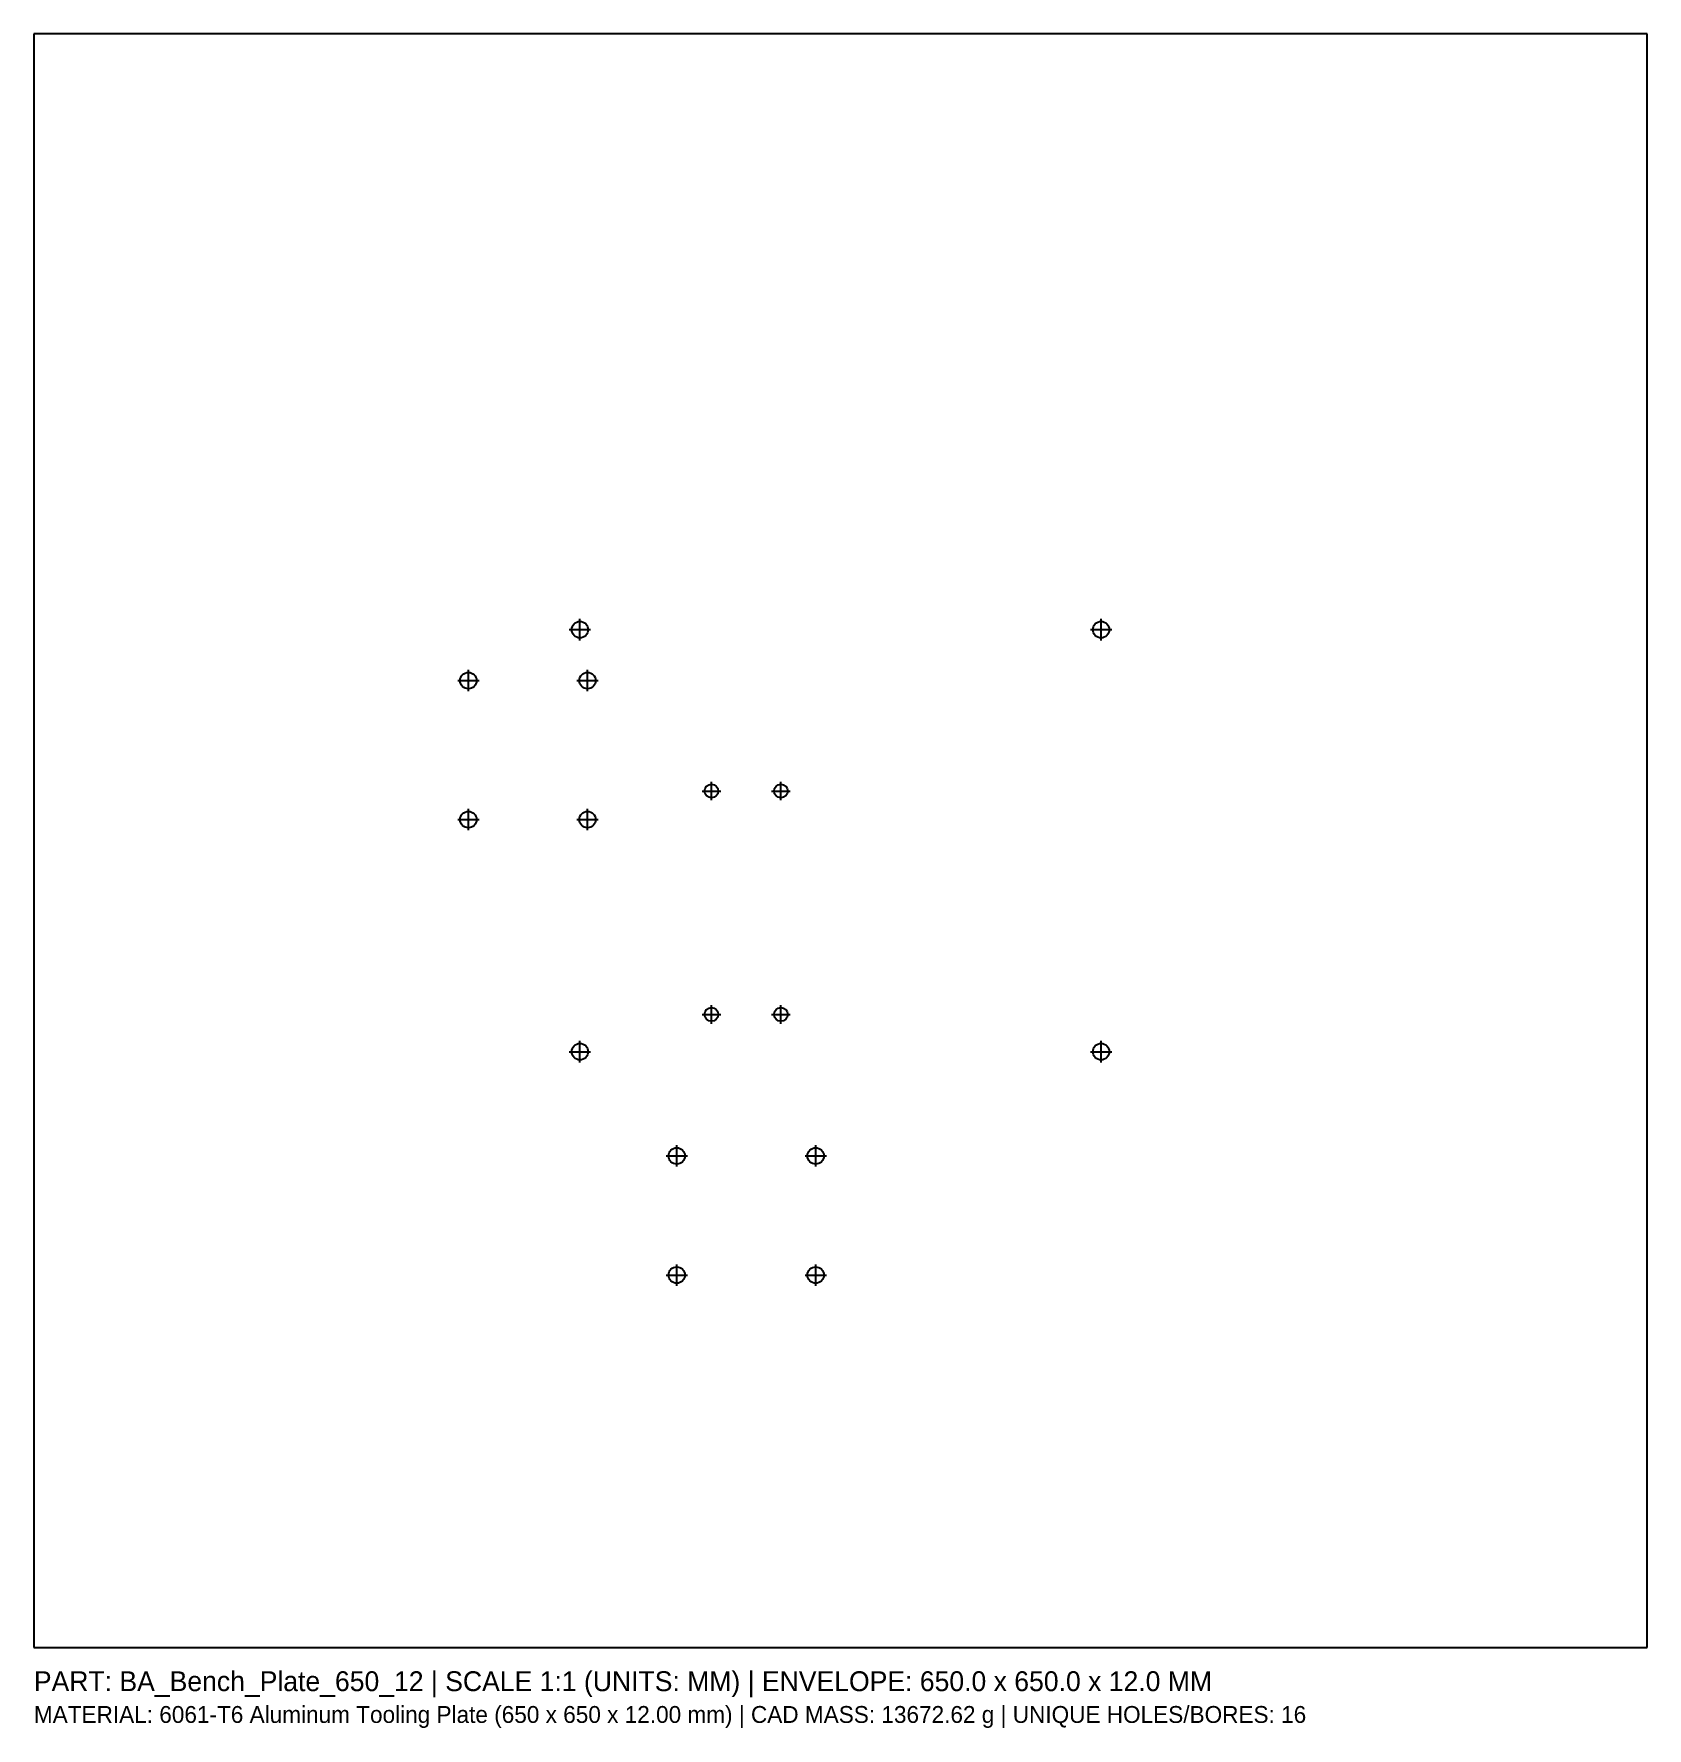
# Model space of a CAD drawing. Header units: millimetres. Extents: x -325 to 325, y -357 to 325.
import ezdxf

# ---------------------------------------------------------------- set-up
doc = ezdxf.new("R2010")
doc.units = ezdxf.units.MM
for name, color, linetype in [('ANNOTATIONS', 3, 'CONTINUOUS'), ('CENTERLINES', 1, 'Continuous'), ('HOLES_THROUGH', 4, 'CONTINUOUS'), ('OUTER_PROFILE', 7, 'CONTINUOUS')]:
    doc.layers.add(name, color=color, linetype=linetype)

msp = doc.modelspace()

# ---------------------------------------------------------------- linework, layer by layer
at = {"layer": 'CENTERLINES', "color": 1}
for p, q in [((-105, 80.7), (-105, 89.3)), ((105, 80.7), (105, 89.3)), ((-109.3, 85), (-100.7, 85)), ((100.7, 85), (109.3, 85)), ((-149.9428, 60.2), (-149.9428, 68.8)), ((-101.9428, 60.2), (-101.9428, 68.8)), ((-154.2428, 64.5), (-145.6428, 64.5)), ((-106.2428, 64.5), (-97.6428, 64.5)), ((-52, 16.25), (-52, 23.75)), ((-24, 16.25), (-24, 23.75)), ((-55.75, 20), (-48.25, 20)), ((-27.75, 20), (-20.25, 20)), ((-154.2428, 8.5), (-145.6428, 8.5)), ((-149.9428, 4.2), (-149.9428, 12.8)), ((-106.2428, 8.5), (-97.6428, 8.5)), ((-101.9428, 4.2), (-101.9428, 12.8)), ((-52, -73.75), (-52, -66.25)), ((-24, -73.75), (-24, -66.25)), ((-55.75, -70), (-48.25, -70)), ((-27.75, -70), (-20.25, -70)), ((-105, -89.3), (-105, -80.7)), ((105, -89.3), (105, -80.7)), ((-109.3, -85), (-100.7, -85)), ((100.7, -85), (109.3, -85)), ((-66, -131.2952), (-66, -122.6952)), ((-10, -131.2952), (-10, -122.6952)), ((-70.3, -126.9952), (-61.7, -126.9952)), ((-14.3, -126.9952), (-5.7, -126.9952)), ((-70.3, -174.9952), (-61.7, -174.9952)), ((-66, -179.2952), (-66, -170.6952)), ((-14.3, -174.9952), (-5.7, -174.9952)), ((-10, -179.2952), (-10, -170.6952))]:
    msp.add_line(p, q, dxfattribs=at)
at = {"layer": 'HOLES_THROUGH', "color": 4}
for centre, radius in [((-105, 85), 3.3), ((105, 85), 3.3), ((-149.9428, 64.5), 3.3), ((-101.9428, 64.5), 3.3), ((-52, 20), 2.75), ((-24, 20), 2.75), ((-149.9428, 8.5), 3.3), ((-101.9428, 8.5), 3.3), ((-52, -70), 2.75), ((-24, -70), 2.75), ((-105, -85), 3.3), ((105, -85), 3.3), ((-66, -126.9952), 3.3), ((-10, -126.9952), 3.3), ((-66, -174.9952), 3.3), ((-10, -174.9952), 3.3)]:
    msp.add_circle(centre, radius, dxfattribs=at)
at = {"layer": 'OUTER_PROFILE', "color": 7}
for p, q in [((-325, 325), (-325, -325)), ((325, 325), (-325, 325)), ((325, -325), (325, 325)), ((-325, -325), (325, -325))]:
    msp.add_line(p, q, dxfattribs=at)

# ---------------------------------------------------------------- texts
at = {"layer": 'ANNOTATIONS', "color": 3}
for s, height, p in [('PART: BA_Bench_Plate_650_12 | SCALE 1:1 (UNITS: MM) | ENVELOPE: 650.0 x 650.0 x 12.0 MM', 8, (-325, -342.6)), ('MATERIAL: 6061-T6 Aluminum Tooling Plate (650 x 650 x 12.00 mm) | CAD MASS: 13672.62 g | UNIQUE HOLES/BORES: 16', 6.8, (-325, -355.4))]:
    msp.add_text(s, height=height, dxfattribs=at).set_placement(p)

doc.saveas('drawing.dxf')
